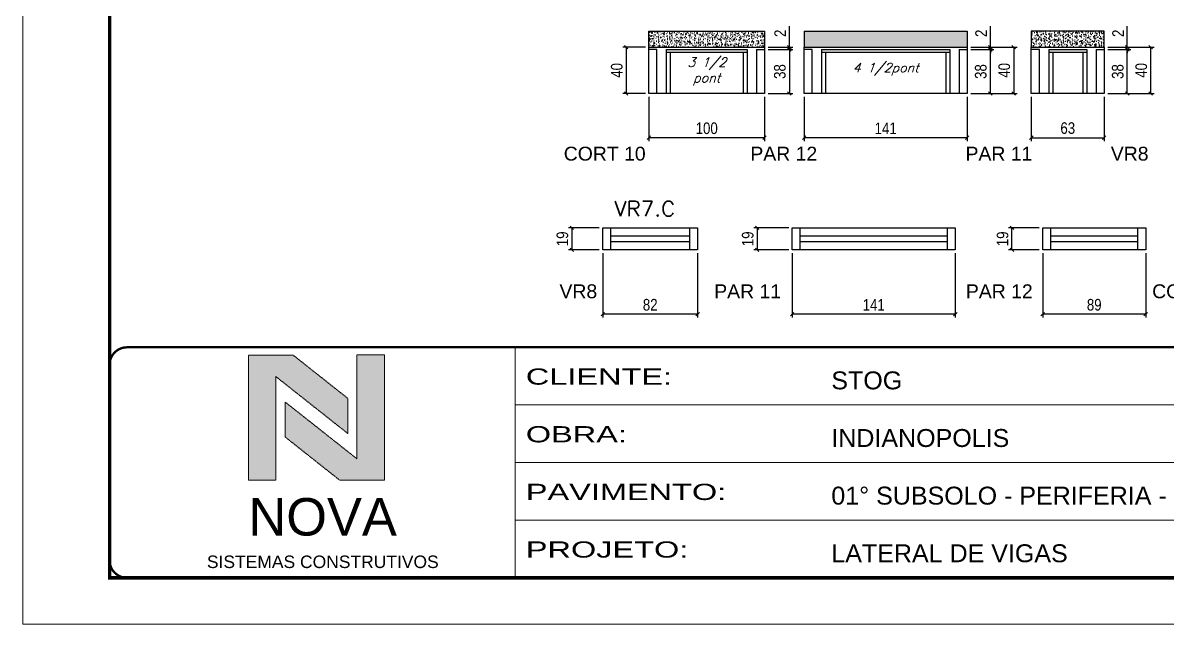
# Model space of a CAD drawing. Extents: x 0 to 6325, y 5574 to 19307.
# Drawn here: x 0 to 989, y 5574 to 6094 of the extents above; entities that cross this region are included whole.
import ezdxf

# ---------------------------------------------------------------- set-up
doc = ezdxf.new("R2010")
doc.units = 0
doc.linetypes.add('CONTINUO', pattern=[0])
doc.linetypes.add('DASHED', pattern=[0.75, 0.5, -0.25])
for name, color, linetype in [('1', 1, 'Continuous'), ('5', 5, 'Continuous'), ('COTA', 241, 'Continuous'), ('Painéis', 200, 'Continuous'), ('SARR_2.2x7', 40, 'Continuous'), ('SARR_3.5x7', 81, 'Continuous'), ('texto', 7, 'Continuous')]:
    doc.layers.add(name, color=color, linetype=linetype)
for name, color, linetype, lineweight in [('CARIMBO-LEGENDA', 75, 'Continuous', 15), ('Folhas', 255, 'Continuous', 9), ('SARRAFO DE PRESSAO', 251, 'DASHED', 9), ('Texto Seção', 7, 'Continuous', 15)]:
    doc.layers.add(name, color=color, linetype=linetype, lineweight=lineweight)
doc.styles.add('arial', font='arial.ttf')
doc.styles.add('COTA TECNICA', font='techl___.ttf', dxfattribs={"height": 10})
doc.styles.add('REGUA-120', font='ROMANS.shx', dxfattribs={"height": 15})
doc.styles.add('Romans', font='romans.shx')
doc.styles.get("Standard").update_dxf_attribs({"font": 'arial.ttf'})
doc.styles.add('Tecnologia', font='')
doc.styles.get('Tecnologia').set_extended_font_data('Forgotten Futurist')
doc.dimstyles.new('PAINEL', dxfattribs={"dimtxt": 10, "dimasz": 3, "dimexe": 3, "dimexo": 3, "dimgap": 3, "dimtad": 1, "dimdec": 1, "dimzin": 12, "dimdsep": 46, "dimtxsty": 'COTA TECNICA', "dimblk1": 'OBLIQUE', "dimblk2": 'OBLIQUE', "dimsah": 1, "dimcen": 0.9, "dimclrd": 4, "dimclre": 4, "dimclrt": 240, "dimadec": 1, "dimazin": 3, "dimtfac": 1, "dimtdec": 1, "dimtmove": 0, "dimatfit": 3, "dimfxl": 1, "dimtolj": 1, "dimtzin": 12, "dimarcsym": 0})
pattern_1 = [(50, (-3170, 2367.425), (5.46554, -0.4781726), [0.5715, -6.2865]), (355, (-3170, 2367.425), (-1.0573026, 5.7317054), [0.4572, -5.0292175]), (100.45144, (-3169.5445, 2367.385), (4.4082374, 5.2535326), [0.4857, -5.3427073]), (46.1842, (-3170, 2368.949), (8.132371, -1.26127), [0.85725, -9.42975]), (96.63556, (-3169.322, 2368.844), (7.122124, 7.422784), [0.728551, -8.014068]), (351.18415, (-3170, 2368.949), (7.122124, 7.422784), [0.685799, -7.543792]), (21, (-3169.238, 2368.568), (4.5484317, -3.067956), [0.5715, -6.2865]), (326, (-3169.238, 2368.568), (1.854061, 5.525639), [0.4572, -5.0292]), (71.45144, (-3168.859, 2368.3124), (6.4024926, 2.457683), [0.4857, -5.342698]), (37.5, (-3170, 2367.425), (0.0926581, 2.5366512), [0, -4.96824, 0, -5.1054, 0, -5.04825]), (7.5, (-3170, 2367.425), (2.0045899, 3.0054172), [0, -2.91084, 0, -4.85394, 0, -1.92405]), (327.5, (-3171.6993, 2367.425), (4.06771786, -0.1718623), [0, -1.905, 0, -5.9436, 0, -7.8867]), (317.5, (-3172.4613, 2367.425), (4.4438754, 0.7627947), [0, -2.4765, 0, -3.94716, 0, -5.6007])]

# ---------------------------------------------------------------- blocks, each defined once
blk = doc.blocks.new('A$C64660E27')
at = {"layer": 'COTA', "true_color": 0x1a1a1a}
h = blk.add_hatch(color=250, dxfattribs=at)
h.dxf.hatch_style = 1
h.paths.add_polyline_path([(185.4, -11.6), (142.4, -11.6), (142.4, -131.6), (168.8, -131.6), (168.8, -32.2), (237.7, -86.7), (237.7, -53)])
at = {"layer": 'COTA'}
h = blk.add_hatch(color=20, dxfattribs=at)
h.dxf.hatch_style = 1
h.paths.add_polyline_path([(273, -11.4), (246.6, -11.4), (246.6, -111.1), (177.7, -56.6), (177.7, -90.2), (230, -131.6), (273, -131.6)])
for p, q in [((142.4, -131.6), (142.4, -11.6)), ((142.4, -11.6), (185.4, -11.6)), ((185.4, -11.6), (237.7, -53)), ((273, -11.4), (246.6, -11.4)), ((246.6, -111.1), (246.6, -11.4)), ((273, -11.4), (273, -131.6)), ((168.8, -32.2), (237.7, -86.7)), ((168.8, -131.6), (168.8, -32.2)), ((237.7, -86.7), (237.7, -53)), ((246.6, -111.1), (177.7, -56.6)), ((177.7, -90.2), (177.7, -56.6)), ((230, -131.6), (177.7, -90.2)), ((142.4, -131.6), (168.8, -131.6)), ((273, -131.6), (230, -131.6))]:
    blk.add_line(p, q)
at = {"layer": 'CARIMBO-LEGENDA', "color": 7, "linetype": 'Continuous', "ltscale": 100, "style": 'arial'}
blk.add_text('NOVA', height=36, dxfattribs=at).set_placement((142.4, -184.8))
at = {"layer": 'CARIMBO-LEGENDA', "color": 7, "linetype": 'Continuous', "style": 'arial'}
blk.add_text('SISTEMAS CONSTRUTIVOS', height=12, dxfattribs=at).set_placement((102.5, -216))
blk = doc.blocks.new('9999999999')
at = {"color": 30, "linetype": 'CONTINUO'}
for p, q in [((98564.56, 34230.21), (98564.56, 34429.45)), ((98564.56, 34379.64), (99583.98, 34379.64)), ((98564.56, 34329.83), (99487.98, 34329.83)), ((98564.56, 34280.02), (99487.98, 34280.02))]:
    blk.add_line(p, q, dxfattribs=at)
at = {"color": 30, "linetype": 'CONTINUO', "const_width": 2}
blk.add_lwpolyline([(99583.98, 34230.21), (99583.98, 34414.45, 0.414214), (99568.98, 34429.45), (98228.98, 34429.45, 0.414214), (98213.98, 34414.45), (98213.98, 34245.21, 0.414214), (98228.98, 34230.21), (99583.98, 34230.21)], format="xyb", dxfattribs=at)
at = {"layer": 'Folhas'}
blk.add_lwpolyline([(98138.98, 34190.21), (99623.98, 34190.21), (99623.98, 35240.21), (98138.98, 35240.21)], close=True, dxfattribs=at)
at = {"layer": 'Folhas', "color": 30, "const_width": 3}
blk.add_lwpolyline([(98213.98, 34230.21), (99583.98, 34230.21), (99583.98, 35200.21), (98213.98, 35200.21)], close=True, dxfattribs=at)
at = {"xscale": 0.9, "yscale": 0.9, "zscale": 0.9}
blk.add_blockref('A$C64660E27', (98205.77, 34433.07), dxfattribs=at)
at = {"color": 7, "linetype": 'Continuous', "ltscale": 5, "style": 'arial'}
for s, height, p in [('STOG', 15.483, (98837.68, 34393.13)), ('INDIANOPOLIS', 15.4829, (98837.68, 34343.32)), ('01° SUBSOLO - PERIFERIA - TRECHO 1', 15.4829, (98837.68, 34293.51)), ('LATERAL DE VIGAS', 15.4829, (98837.68, 34243.7))]:
    blk.add_text(s, height=height, dxfattribs=at).set_placement(p)
at = {"layer": 'Folhas', "color": 7, "style": 'Tecnologia', "width": 1.5}
for s, p in [('CLIENTE:', (98573.65, 34397.17)), ('OBRA:', (98573.65, 34347.31)), ('PAVIMENTO:', (98573.65, 34297.5)), ('PROJETO:', (98573.65, 34247.69))]:
    blk.add_text(s, height=14, dxfattribs=at).set_placement(p)
blk = doc.blocks.new('_Oblique')
at = {"layer": '1', "color": 0, "lineweight": -2}
blk.add_line((-0.5, -0.5), (0.5, 0.5), dxfattribs=at)
blk = doc.blocks.new('*D4652')
at = {"layer": 'COTA', "color": 4, "lineweight": -2, "transparency": 16777216}
for p, q in [((541.01, 6029.83), (541.01, 5991.66)), ((641.01, 6029.83), (641.01, 5991.66)), ((641.01, 5994.66), (541.01, 5994.66))]:
    blk.add_line(p, q, dxfattribs=at)
at = {"layer": 'Defpoints', "color": 0, "transparency": 16777216}
for p in [(541.01, 6032.83), (641.01, 6032.83), (541.01, 5994.66)]:
    blk.add_point(p, dxfattribs=at)
at = {"layer": 'COTA', "color": 4, "lineweight": -2, "transparency": 16777216, "xscale": 3, "yscale": 3, "zscale": 3, "rotation": 180}
blk.add_blockref('_Oblique', (541.01, 5994.66), dxfattribs=at)
at = {"layer": 'COTA', "color": 4, "lineweight": -2, "transparency": 16777216, "xscale": 3, "yscale": 3, "zscale": 3}
blk.add_blockref('_Oblique', (641.01, 5994.66), dxfattribs=at)
at = {"layer": 'COTA', "color": 240, "transparency": 16777216, "insert": (591.01, 6002.76), "char_height": 10, "attachment_point": 5, "style": 'COTA TECNICA'}
blk.add_mtext('\\A1;100', dxfattribs=at)
blk = doc.blocks.new('*D3565')
at = {"layer": 'COTA', "color": 4, "lineweight": -2, "transparency": 16777216}
for p, q in [((538.01, 6072.83), (518.42, 6072.83)), ((521.42, 6072.83), (521.42, 6032.83)), ((538.01, 6032.83), (518.42, 6032.83))]:
    blk.add_line(p, q, dxfattribs=at)
at = {"layer": 'Defpoints', "color": 0, "transparency": 16777216}
for p in [(541.01, 6072.83), (521.42, 6032.83), (541.01, 6032.83)]:
    blk.add_point(p, dxfattribs=at)
at = {"layer": 'COTA', "color": 4, "lineweight": -2, "transparency": 16777216, "xscale": 3, "yscale": 3, "zscale": 3}
for p, rotation in [((521.42, 6072.83), 90), ((521.42, 6032.83), 270)]:
    blk.add_blockref('_Oblique', p, dxfattribs=dict(at, rotation=rotation))
at = {"layer": 'COTA', "color": 240, "transparency": 16777216, "insert": (513.31, 6052.83), "char_height": 10, "attachment_point": 5, "rotation": 90, "style": 'COTA TECNICA'}
blk.add_mtext('\\A1;40', dxfattribs=at)
blk = doc.blocks.new('*D4653')
at = {"layer": 'COTA', "color": 4, "lineweight": -2, "transparency": 16777216}
for p, q in [((662.47, 6072.83), (662.47, 6090.94)), ((644.01, 6072.83), (665.47, 6072.83)), ((662.47, 6070.83), (662.47, 6072.83)), ((644.01, 6070.83), (665.47, 6070.83)), ((662.47, 6070.83), (662.47, 6067.83))]:
    blk.add_line(p, q, dxfattribs=at)
at = {"layer": 'Defpoints', "color": 0, "transparency": 16777216}
for p in [(641.01, 6072.83), (662.47, 6072.83), (641.01, 6070.83)]:
    blk.add_point(p, dxfattribs=at)
at = {"layer": 'COTA', "color": 4, "lineweight": -2, "transparency": 16777216, "xscale": 3, "yscale": 3, "zscale": 3}
for p, rotation in [((662.47, 6072.83), 270), ((662.47, 6070.83), 90)]:
    blk.add_blockref('_Oblique', p, dxfattribs=dict(at, rotation=rotation))
at = {"layer": 'COTA', "color": 240, "transparency": 16777216, "insert": (654.47, 6084.89), "char_height": 10, "attachment_point": 5, "rotation": 90, "style": 'COTA TECNICA'}
blk.add_mtext('\\A1;2', dxfattribs=at)
blk = doc.blocks.new('*D3566')
at = {"layer": 'COTA', "color": 4, "lineweight": -2, "transparency": 16777216}
for p, q in [((644.01, 6070.83), (665.47, 6070.83)), ((662.47, 6070.83), (662.47, 6032.83)), ((644.01, 6032.83), (665.47, 6032.83))]:
    blk.add_line(p, q, dxfattribs=at)
at = {"layer": 'Defpoints', "color": 0, "transparency": 16777216}
for p in [(641.01, 6070.83), (641.01, 6032.83), (662.47, 6032.83)]:
    blk.add_point(p, dxfattribs=at)
at = {"layer": 'COTA', "color": 4, "lineweight": -2, "transparency": 16777216, "xscale": 3, "yscale": 3, "zscale": 3}
for p, rotation in [((662.47, 6070.83), 90), ((662.47, 6032.83), 270)]:
    blk.add_blockref('_Oblique', p, dxfattribs=dict(at, rotation=rotation))
at = {"layer": 'COTA', "color": 240, "transparency": 16777216, "insert": (654.23, 6051.83), "char_height": 10, "attachment_point": 5, "rotation": 90, "style": 'COTA TECNICA'}
blk.add_mtext('\\A1;38', dxfattribs=at)
blk = doc.blocks.new('*D4645')
at = {"layer": 'COTA', "color": 4, "lineweight": -2, "transparency": 16777216}
for p, q in [((819.17, 6070.83), (839.13, 6070.83)), ((836.13, 6032.83), (836.13, 6070.83)), ((819.17, 6032.83), (839.13, 6032.83))]:
    blk.add_line(p, q, dxfattribs=at)
at = {"layer": 'Defpoints', "color": 0, "transparency": 16777216}
for p in [(816.17, 6070.83), (836.13, 6070.83), (816.17, 6032.83)]:
    blk.add_point(p, dxfattribs=at)
at = {"layer": 'COTA', "color": 4, "lineweight": -2, "transparency": 16777216, "xscale": 3, "yscale": 3, "zscale": 3}
for p, rotation in [((836.13, 6070.83), 90), ((836.13, 6032.83), 270)]:
    blk.add_blockref('_Oblique', p, dxfattribs=dict(at, rotation=rotation))
at = {"layer": 'COTA', "color": 240, "transparency": 16777216, "insert": (827.89, 6051.83), "char_height": 10, "attachment_point": 5, "rotation": 90, "style": 'COTA TECNICA'}
blk.add_mtext('\\A1;38', dxfattribs=at)
blk = doc.blocks.new('*D4646')
at = {"layer": 'COTA', "color": 4, "lineweight": -2, "transparency": 16777216}
for p, q in [((836.13, 6072.83), (836.13, 6090.94)), ((819.17, 6072.83), (839.13, 6072.83)), ((836.13, 6070.83), (836.13, 6072.83)), ((819.17, 6070.83), (839.13, 6070.83)), ((836.13, 6070.83), (836.13, 6067.83))]:
    blk.add_line(p, q, dxfattribs=at)
at = {"layer": 'Defpoints', "color": 0, "transparency": 16777216}
for p in [(816.17, 6072.83), (836.13, 6072.83), (816.17, 6070.83)]:
    blk.add_point(p, dxfattribs=at)
at = {"layer": 'COTA', "color": 4, "lineweight": -2, "transparency": 16777216, "xscale": 3, "yscale": 3, "zscale": 3}
for p, rotation in [((836.13, 6072.83), 270), ((836.13, 6070.83), 90)]:
    blk.add_blockref('_Oblique', p, dxfattribs=dict(at, rotation=rotation))
at = {"layer": 'COTA', "color": 240, "transparency": 16777216, "insert": (828.13, 6084.89), "char_height": 10, "attachment_point": 5, "rotation": 90, "style": 'COTA TECNICA'}
blk.add_mtext('\\A1;2', dxfattribs=at)
blk = doc.blocks.new('*D4647')
at = {"layer": 'COTA', "color": 4, "lineweight": -2, "transparency": 16777216}
for p, q in [((819.17, 6072.83), (859.3, 6072.83)), ((856.3, 6072.83), (856.3, 6032.83)), ((819.17, 6032.83), (859.3, 6032.83))]:
    blk.add_line(p, q, dxfattribs=at)
at = {"layer": 'Defpoints', "color": 0, "transparency": 16777216}
for p in [(816.17, 6072.83), (816.17, 6032.83), (856.3, 6032.83)]:
    blk.add_point(p, dxfattribs=at)
at = {"layer": 'COTA', "color": 4, "lineweight": -2, "transparency": 16777216, "xscale": 3, "yscale": 3, "zscale": 3}
for p, rotation in [((856.3, 6072.83), 90), ((856.3, 6032.83), 270)]:
    blk.add_blockref('_Oblique', p, dxfattribs=dict(at, rotation=rotation))
at = {"layer": 'COTA', "color": 240, "transparency": 16777216, "insert": (848.2, 6052.83), "char_height": 10, "attachment_point": 5, "rotation": 90, "style": 'COTA TECNICA'}
blk.add_mtext('\\A1;40', dxfattribs=at)
blk = doc.blocks.new('*D4648')
at = {"layer": 'COTA', "color": 4, "lineweight": -2, "transparency": 16777216}
for p, q in [((675.17, 6029.83), (675.17, 5991.66)), ((816.17, 6029.83), (816.17, 5991.66)), ((816.17, 5994.66), (675.17, 5994.66))]:
    blk.add_line(p, q, dxfattribs=at)
at = {"layer": 'Defpoints', "color": 0, "transparency": 16777216}
for p in [(675.17, 6032.83), (816.17, 6032.83), (675.17, 5994.66)]:
    blk.add_point(p, dxfattribs=at)
at = {"layer": 'COTA', "color": 4, "lineweight": -2, "transparency": 16777216, "xscale": 3, "yscale": 3, "zscale": 3, "rotation": 180}
blk.add_blockref('_Oblique', (675.17, 5994.66), dxfattribs=at)
at = {"layer": 'COTA', "color": 4, "lineweight": -2, "transparency": 16777216, "xscale": 3, "yscale": 3, "zscale": 3}
blk.add_blockref('_Oblique', (816.17, 5994.66), dxfattribs=at)
at = {"layer": 'COTA', "color": 240, "transparency": 16777216, "insert": (745.67, 6002.73), "char_height": 10, "attachment_point": 5, "style": 'COTA TECNICA'}
blk.add_mtext('\\A1;141', dxfattribs=at)
blk = doc.blocks.new('*D4650')
at = {"layer": 'COTA', "color": 4, "lineweight": -2, "transparency": 16777216}
for p, q in [((871.55, 6029.83), (871.55, 5991.66)), ((934.55, 6029.83), (934.55, 5991.66)), ((871.55, 5994.66), (934.55, 5994.66))]:
    blk.add_line(p, q, dxfattribs=at)
at = {"layer": 'Defpoints', "color": 0, "transparency": 16777216}
for p in [(871.55, 6032.83), (934.55, 6032.83), (934.55, 5994.66)]:
    blk.add_point(p, dxfattribs=at)
at = {"layer": 'COTA', "color": 4, "lineweight": -2, "transparency": 16777216, "xscale": 3, "yscale": 3, "zscale": 3, "rotation": 180}
blk.add_blockref('_Oblique', (871.55, 5994.66), dxfattribs=at)
at = {"layer": 'COTA', "color": 4, "lineweight": -2, "transparency": 16777216, "xscale": 3, "yscale": 3, "zscale": 3}
blk.add_blockref('_Oblique', (934.55, 5994.66), dxfattribs=at)
at = {"layer": 'COTA', "color": 240, "transparency": 16777216, "insert": (903.05, 6002.88), "char_height": 10, "attachment_point": 5, "style": 'COTA TECNICA'}
blk.add_mtext('\\A1;63', dxfattribs=at)
blk = doc.blocks.new('*D3562')
at = {"layer": 'COTA', "color": 4, "lineweight": -2, "transparency": 16777216}
for p, q in [((937.55, 6070.83), (957.51, 6070.83)), ((954.51, 6032.83), (954.51, 6070.83)), ((937.55, 6032.83), (957.51, 6032.83))]:
    blk.add_line(p, q, dxfattribs=at)
at = {"layer": 'Defpoints', "color": 0, "transparency": 16777216}
for p in [(934.55, 6070.83), (954.51, 6070.83), (934.55, 6032.83)]:
    blk.add_point(p, dxfattribs=at)
at = {"layer": 'COTA', "color": 4, "lineweight": -2, "transparency": 16777216, "xscale": 3, "yscale": 3, "zscale": 3}
for p, rotation in [((954.51, 6070.83), 90), ((954.51, 6032.83), 270)]:
    blk.add_blockref('_Oblique', p, dxfattribs=dict(at, rotation=rotation))
at = {"layer": 'COTA', "color": 240, "transparency": 16777216, "insert": (946.27, 6051.83), "char_height": 10, "attachment_point": 5, "rotation": 90, "style": 'COTA TECNICA'}
blk.add_mtext('\\A1;38', dxfattribs=at)
blk = doc.blocks.new('*D3563')
at = {"layer": 'COTA', "color": 4, "lineweight": -2, "transparency": 16777216}
for p, q in [((954.51, 6072.83), (954.51, 6090.94)), ((937.55, 6072.83), (957.51, 6072.83)), ((954.51, 6070.83), (954.51, 6072.83)), ((937.55, 6070.83), (957.51, 6070.83)), ((954.51, 6070.83), (954.51, 6067.83))]:
    blk.add_line(p, q, dxfattribs=at)
at = {"layer": 'Defpoints', "color": 0, "transparency": 16777216}
for p in [(934.55, 6072.83), (954.51, 6072.83), (934.55, 6070.83)]:
    blk.add_point(p, dxfattribs=at)
at = {"layer": 'COTA', "color": 4, "lineweight": -2, "transparency": 16777216, "xscale": 3, "yscale": 3, "zscale": 3}
for p, rotation in [((954.51, 6072.83), 270), ((954.51, 6070.83), 90)]:
    blk.add_blockref('_Oblique', p, dxfattribs=dict(at, rotation=rotation))
at = {"layer": 'COTA', "color": 240, "transparency": 16777216, "insert": (946.51, 6084.89), "char_height": 10, "attachment_point": 5, "rotation": 90, "style": 'COTA TECNICA'}
blk.add_mtext('\\A1;2', dxfattribs=at)
blk = doc.blocks.new('*D3564')
at = {"layer": 'COTA', "color": 4, "lineweight": -2, "transparency": 16777216}
for p, q in [((937.55, 6072.83), (977.69, 6072.83)), ((974.69, 6072.83), (974.69, 6032.83)), ((937.55, 6032.83), (977.69, 6032.83))]:
    blk.add_line(p, q, dxfattribs=at)
at = {"layer": 'Defpoints', "color": 0, "transparency": 16777216}
for p in [(934.55, 6072.83), (934.55, 6032.83), (974.69, 6032.83)]:
    blk.add_point(p, dxfattribs=at)
at = {"layer": 'COTA', "color": 4, "lineweight": -2, "transparency": 16777216, "xscale": 3, "yscale": 3, "zscale": 3}
for p, rotation in [((974.69, 6072.83), 90), ((974.69, 6032.83), 270)]:
    blk.add_blockref('_Oblique', p, dxfattribs=dict(at, rotation=rotation))
at = {"layer": 'COTA', "color": 240, "transparency": 16777216, "insert": (966.58, 6052.83), "char_height": 10, "attachment_point": 5, "rotation": 90, "style": 'COTA TECNICA'}
blk.add_mtext('\\A1;40', dxfattribs=at)
blk = doc.blocks.new('*D3788')
at = {"layer": 'COTA', "color": 4, "lineweight": -2, "transparency": 16777216}
for p, q in [((501.17, 5894.73), (501.17, 5839.11)), ((583.17, 5894.73), (583.17, 5839.11)), ((583.17, 5842.11), (501.17, 5842.11))]:
    blk.add_line(p, q, dxfattribs=at)
at = {"layer": 'Defpoints', "color": 0, "transparency": 16777216}
for p in [(501.17, 5897.73), (583.17, 5897.73), (501.17, 5842.11)]:
    blk.add_point(p, dxfattribs=at)
at = {"layer": 'COTA', "color": 4, "lineweight": -2, "transparency": 16777216, "xscale": 3, "yscale": 3, "zscale": 3, "rotation": 180}
blk.add_blockref('_Oblique', (501.17, 5842.11), dxfattribs=at)
at = {"layer": 'COTA', "color": 4, "lineweight": -2, "transparency": 16777216, "xscale": 3, "yscale": 3, "zscale": 3}
blk.add_blockref('_Oblique', (583.17, 5842.11), dxfattribs=at)
at = {"layer": 'COTA', "color": 240, "transparency": 16777216, "insert": (542.17, 5850.2), "char_height": 10, "attachment_point": 5, "style": 'COTA TECNICA'}
blk.add_mtext('\\A1;82', dxfattribs=at)
blk = doc.blocks.new('*D4948')
at = {"layer": 'COTA', "color": 4, "lineweight": -2, "transparency": 16777216}
for p, q in [((498.17, 5916.73), (471.42, 5916.73)), ((474.42, 5916.73), (474.42, 5897.73)), ((498.17, 5897.73), (471.42, 5897.73))]:
    blk.add_line(p, q, dxfattribs=at)
at = {"layer": 'Defpoints', "color": 0, "transparency": 16777216}
for p in [(501.17, 5916.73), (474.42, 5897.73), (501.17, 5897.73)]:
    blk.add_point(p, dxfattribs=at)
at = {"layer": 'COTA', "color": 4, "lineweight": -2, "transparency": 16777216, "xscale": 3, "yscale": 3, "zscale": 3}
for p, rotation in [((474.42, 5916.73), 90), ((474.42, 5897.73), 270)]:
    blk.add_blockref('_Oblique', p, dxfattribs=dict(at, rotation=rotation))
at = {"layer": 'COTA', "color": 240, "transparency": 16777216, "insert": (466.33, 5907.23), "char_height": 10, "attachment_point": 5, "rotation": 90, "style": 'COTA TECNICA'}
blk.add_mtext('\\A1;19', dxfattribs=at)
blk = doc.blocks.new('*D3972')
at = {"layer": 'COTA', "color": 4, "lineweight": -2, "transparency": 16777216}
for p, q in [((664.85, 5894.73), (664.85, 5839.11)), ((805.85, 5894.73), (805.85, 5839.11)), ((805.85, 5842.11), (664.85, 5842.11))]:
    blk.add_line(p, q, dxfattribs=at)
at = {"layer": 'Defpoints', "color": 0, "transparency": 16777216}
for p in [(664.85, 5897.73), (805.85, 5897.73), (664.85, 5842.11)]:
    blk.add_point(p, dxfattribs=at)
at = {"layer": 'COTA', "color": 4, "lineweight": -2, "transparency": 16777216, "xscale": 3, "yscale": 3, "zscale": 3, "rotation": 180}
blk.add_blockref('_Oblique', (664.85, 5842.11), dxfattribs=at)
at = {"layer": 'COTA', "color": 4, "lineweight": -2, "transparency": 16777216, "xscale": 3, "yscale": 3, "zscale": 3}
blk.add_blockref('_Oblique', (805.85, 5842.11), dxfattribs=at)
at = {"layer": 'COTA', "color": 240, "transparency": 16777216, "insert": (735.35, 5850.18), "char_height": 10, "attachment_point": 5, "style": 'COTA TECNICA'}
blk.add_mtext('\\A1;141', dxfattribs=at)
blk = doc.blocks.new('*D3789')
at = {"layer": 'COTA', "color": 4, "lineweight": -2, "transparency": 16777216}
for p, q in [((881.41, 5894.73), (881.41, 5839.11)), ((970.41, 5894.73), (970.41, 5839.11)), ((970.41, 5842.11), (881.41, 5842.11))]:
    blk.add_line(p, q, dxfattribs=at)
at = {"layer": 'Defpoints', "color": 0, "transparency": 16777216}
for p in [(881.41, 5897.73), (970.41, 5897.73), (881.41, 5842.11)]:
    blk.add_point(p, dxfattribs=at)
at = {"layer": 'COTA', "color": 4, "lineweight": -2, "transparency": 16777216, "xscale": 3, "yscale": 3, "zscale": 3, "rotation": 180}
blk.add_blockref('_Oblique', (881.41, 5842.11), dxfattribs=at)
at = {"layer": 'COTA', "color": 4, "lineweight": -2, "transparency": 16777216, "xscale": 3, "yscale": 3, "zscale": 3}
blk.add_blockref('_Oblique', (970.41, 5842.11), dxfattribs=at)
at = {"layer": 'COTA', "color": 240, "transparency": 16777216, "insert": (925.91, 5850.21), "char_height": 10, "attachment_point": 5, "style": 'COTA TECNICA'}
blk.add_mtext('\\A1;89', dxfattribs=at)
blk = doc.blocks.new('*D4949')
at = {"layer": 'COTA', "color": 4, "lineweight": -2, "transparency": 16777216}
for p, q in [((661.85, 5916.73), (631.59, 5916.73)), ((634.59, 5916.73), (634.59, 5897.73)), ((661.85, 5897.73), (631.59, 5897.73))]:
    blk.add_line(p, q, dxfattribs=at)
at = {"layer": 'Defpoints', "color": 0, "transparency": 16777216}
for p in [(664.85, 5916.73), (634.59, 5897.73), (664.85, 5897.73)]:
    blk.add_point(p, dxfattribs=at)
at = {"layer": 'COTA', "color": 4, "lineweight": -2, "transparency": 16777216, "xscale": 3, "yscale": 3, "zscale": 3}
for p, rotation in [((634.59, 5916.73), 90), ((634.59, 5897.73), 270)]:
    blk.add_blockref('_Oblique', p, dxfattribs=dict(at, rotation=rotation))
at = {"layer": 'COTA', "color": 240, "transparency": 16777216, "insert": (626.5, 5907.23), "char_height": 10, "attachment_point": 5, "rotation": 90, "style": 'COTA TECNICA'}
blk.add_mtext('\\A1;19', dxfattribs=at)
blk = doc.blocks.new('*D4950')
at = {"layer": 'COTA', "color": 4, "lineweight": -2, "transparency": 16777216}
for p, q in [((878.41, 5916.73), (851.82, 5916.73)), ((854.82, 5897.73), (854.82, 5916.73)), ((878.41, 5897.73), (851.82, 5897.73))]:
    blk.add_line(p, q, dxfattribs=at)
at = {"layer": 'Defpoints', "color": 0, "transparency": 16777216}
for p in [(854.82, 5916.73), (881.41, 5916.73), (881.41, 5897.73)]:
    blk.add_point(p, dxfattribs=at)
at = {"layer": 'COTA', "color": 4, "lineweight": -2, "transparency": 16777216, "xscale": 3, "yscale": 3, "zscale": 3}
for p, rotation in [((854.82, 5916.73), 90), ((854.82, 5897.73), 270)]:
    blk.add_blockref('_Oblique', p, dxfattribs=dict(at, rotation=rotation))
at = {"layer": 'COTA', "color": 240, "transparency": 16777216, "insert": (846.73, 5907.23), "char_height": 10, "attachment_point": 5, "rotation": 90, "style": 'COTA TECNICA'}
blk.add_mtext('\\A1;19', dxfattribs=at)

msp = doc.modelspace()

# ---------------------------------------------------------------- hatches: boundary and pattern name
at = {"layer": 'COTA'}
h = msp.add_hatch(dxfattribs=at)
h.set_pattern_fill('AR-CONC', color=256, scale=0.03)
h.set_pattern_definition(pattern_1)
h.paths.add_polyline_path([(641.01, 6086.83), (541.01, 6086.83), (541.01, 6072.83), (641.01, 6072.83)])
h = msp.add_hatch(dxfattribs=at)
h.set_pattern_fill('AR-CONC', color=256, scale=0.03)
h.set_pattern_definition([(50, (-2994.848, 2367.425), (5.46554, -0.4781726), [0.5715, -6.2865]), (355, (-2994.848, 2367.425), (-1.0573026, 5.7317054), [0.4572, -5.0292175]), (100.45144, (-2994.3925, 2367.385), (4.4082374, 5.2535326), [0.4857, -5.3427073]), (46.1842, (-2994.848, 2368.949), (8.132371, -1.26127), [0.85725, -9.42975]), (96.63556, (-2994.17, 2368.844), (7.122124, 7.422784), [0.728551, -8.014068]), (351.18415, (-2994.848, 2368.949), (7.122124, 7.422784), [0.685799, -7.543792]), (21, (-2994.086, 2368.568), (4.5484317, -3.067956), [0.5715, -6.2865]), (326, (-2994.086, 2368.568), (1.854061, 5.525639), [0.4572, -5.0292]), (71.45144, (-2993.707, 2368.3124), (6.4024926, 2.457683), [0.4857, -5.342698]), (37.5, (-2994.848, 2367.425), (0.0926581, 2.5366512), [0, -4.96824, 0, -5.1054, 0, -5.04825]), (7.5, (-2994.848, 2367.425), (2.0045899, 3.0054172), [0, -2.91084, 0, -4.85394, 0, -1.92405]), (327.5, (-2996.5472, 2367.425), (4.06771786, -0.1718623), [0, -1.905, 0, -5.9436, 0, -7.8867]), (317.5, (-2997.3092, 2367.425), (4.4438754, 0.7627947), [0, -2.4765, 0, -3.94716, 0, -5.6007])])
h.paths.add_polyline_path([(816.17, 6086.83), (675.17, 6086.83), (675.17, 6072.83), (816.17, 6072.83)])
h = msp.add_hatch(dxfattribs=at)
h.set_pattern_fill('AR-CONC', color=256, scale=0.03)
h.set_pattern_definition(pattern_1)
h.paths.add_polyline_path([(934.55, 6086.83), (871.55, 6086.83), (871.55, 6072.83), (934.55, 6072.83)])

# ---------------------------------------------------------------- linework, layer by layer
for p, q in [((541.01, 6072.83), (541.01, 6086.83)), ((541.01, 6086.83), (641.01, 6086.83)), ((641.01, 6086.83), (641.01, 6072.83)), ((675.17, 6086.83), (816.17, 6086.83)), ((675.17, 6086.83), (675.17, 6072.83)), ((816.17, 6086.83), (816.17, 6072.83)), ((934.55, 6086.83), (871.55, 6086.83)), ((871.55, 6086.83), (871.55, 6072.83)), ((934.55, 6072.83), (934.55, 6086.83)), ((548.01, 6070.83), (541.01, 6070.83)), ((556.01, 6070.83), (626.01, 6070.83)), ((634.01, 6070.83), (641.01, 6070.83)), ((682.17, 6070.83), (675.17, 6070.83)), ((690.17, 6070.83), (801.17, 6070.83)), ((809.17, 6070.83), (816.17, 6070.83)), ((878.55, 6070.83), (871.55, 6070.83)), ((886.55, 6070.83), (919.55, 6070.83)), ((927.55, 6070.83), (934.55, 6070.83))]:
    msp.add_line(p, q, dxfattribs=at)
at = {"layer": 'Painéis', "linetype": 'ByBlock'}
for p, q in [((541.01, 6072.83), (641.01, 6072.83)), ((541.01, 6032.83), (541.01, 6072.83)), ((641.01, 6072.83), (641.01, 6032.83)), ((675.17, 6072.83), (816.17, 6072.83)), ((675.17, 6032.83), (675.17, 6072.83)), ((816.17, 6072.83), (816.17, 6032.83)), ((871.55, 6072.83), (934.55, 6072.83)), ((871.55, 6032.83), (871.55, 6072.83)), ((934.55, 6072.83), (934.55, 6032.83)), ((641.01, 6032.83), (541.01, 6032.83)), ((816.17, 6032.83), (675.17, 6032.83)), ((934.55, 6032.83), (871.55, 6032.83)), ((501.17, 5916.73), (583.17, 5916.73)), ((501.17, 5897.73), (501.17, 5916.73)), ((583.17, 5916.73), (583.17, 5897.73)), ((664.85, 5916.73), (805.85, 5916.73)), ((664.85, 5897.73), (664.85, 5916.73)), ((805.85, 5916.73), (805.85, 5897.73)), ((881.41, 5916.73), (970.41, 5916.73)), ((881.41, 5897.73), (881.41, 5916.73)), ((970.41, 5916.73), (970.41, 5897.73)), ((583.17, 5897.73), (501.17, 5897.73)), ((805.85, 5897.73), (664.85, 5897.73)), ((970.41, 5897.73), (881.41, 5897.73))]:
    msp.add_line(p, q, dxfattribs=at)
at = {"layer": 'SARR_2.2x7', "linetype": 'Continuous'}
for p, q in [((548.01, 6032.83), (548.01, 6070.83)), ((556.01, 6068.63), (626.01, 6068.63)), ((634.01, 6070.83), (634.01, 6032.83)), ((682.17, 6032.83), (682.17, 6070.83)), ((690.17, 6068.63), (801.17, 6068.63)), ((809.17, 6070.83), (809.17, 6032.83)), ((878.55, 6032.83), (878.55, 6070.83)), ((886.55, 6068.63), (919.55, 6068.63)), ((927.55, 6070.83), (927.55, 6032.83)), ((508.17, 5897.73), (508.17, 5916.73)), ((576.17, 5916.73), (576.17, 5897.73)), ((671.85, 5897.73), (671.85, 5916.73)), ((798.85, 5916.73), (798.85, 5897.73)), ((888.41, 5897.73), (888.41, 5916.73)), ((963.41, 5916.73), (963.41, 5897.73)), ((508.17, 5909.73), (576.17, 5909.73)), ((576.17, 5904.73), (508.17, 5904.73)), ((671.85, 5909.73), (798.85, 5909.73)), ((798.85, 5904.73), (671.85, 5904.73)), ((888.41, 5909.73), (963.41, 5909.73)), ((963.41, 5904.73), (888.41, 5904.73))]:
    msp.add_line(p, q, dxfattribs=at)
at = {"layer": 'SARR_3.5x7'}
for p, q in [((556.01, 6070.83), (556.01, 6032.83)), ((559.51, 6068.63), (559.51, 6032.83)), ((622.51, 6068.63), (622.51, 6032.83)), ((626.01, 6070.83), (626.01, 6032.83)), ((690.17, 6070.83), (690.17, 6032.83)), ((693.67, 6068.63), (693.67, 6032.83)), ((797.67, 6068.63), (797.67, 6032.83)), ((801.17, 6070.83), (801.17, 6032.83)), ((886.55, 6070.83), (886.55, 6032.83)), ((890.05, 6068.63), (890.05, 6032.83)), ((916.05, 6068.63), (916.05, 6032.83)), ((919.55, 6070.83), (919.55, 6032.83))]:
    msp.add_line(p, q, dxfattribs=at)

# ---------------------------------------------------------------- block references
at = {"layer": 'SARRAFO DE PRESSAO', "color": 6, "linetype": 'ByBlock'}
msp.add_blockref('9999999999', (-98138.98, -28615.96), dxfattribs=at)

# ---------------------------------------------------------------- texts
at = {"layer": '5', "linetype": 'Continuous'}
for s, p in [('CORT 10', (467.44, 5974.86)), ('PAR 12', (628.74, 5974.86)), ('PAR 11', (814.68, 5974.86)), ('VR8', (940.26, 5974.86)), ('VR8', (463.76, 5855.91)), ('PAR 11', (597.51, 5855.91)), ('PAR 12', (814.99, 5855.91)), ('CORT 10', (975.99, 5855.91))]:
    msp.add_text(s, height=12, rotation=359.99996, dxfattribs=at).set_placement(p)
at = {"layer": 'texto', "color": 2, "char_height": 8, "attachment_point": 5, "style": 'Romans'}
for s, insert in [('{\\Q19;\\C256;3 1/2\\Ppont}', (591.01, 6051.83)), ('{\\Q19;\\C256;4 1/2pont}', (745.67, 6053.83))]:
    msp.add_mtext(s, dxfattribs=dict(at, insert=insert))
at = {"layer": 'Texto Seção', "style": 'REGUA-120', "width": 1.05}
msp.add_text('VR7.C', height=13, dxfattribs=at).set_placement((511.17, 5926.73))

# ---------------------------------------------------------------- dimensions: what is measured, and where the dimension line sits
at = {"layer": 'COTA'}
for base, p1, p2, picture, middle in [((662.47, 6072.83), (641.01, 6070.83), (641.01, 6072.83), '*D4653', (654.47, 6084.89)), ((521.42, 6032.83), (541.01, 6072.83), (541.01, 6032.83), '*D3565', (513.31, 6052.83)), ((662.47, 6032.83), (641.01, 6070.83), (641.01, 6032.83), '*D3566', (654.23, 6051.83)), ((856.3, 6032.83), (816.17, 6072.83), (816.17, 6032.83), '*D4647', (848.2, 6052.83)), ((836.13, 6070.83), (816.17, 6032.83), (816.17, 6070.83), '*D4645', (827.89, 6051.83)), ((974.69, 6032.83), (934.55, 6072.83), (934.55, 6032.83), '*D3564', (966.58, 6052.83)), ((954.51, 6070.83), (934.55, 6032.83), (934.55, 6070.83), '*D3562', (946.27, 6051.83)), ((474.42, 5897.73), (501.17, 5916.73), (501.17, 5897.73), '*D4948', (466.33, 5907.23)), ((634.59, 5897.73), (664.85, 5916.73), (664.85, 5897.73), '*D4949', (626.5, 5907.23)), ((854.82, 5916.73), (881.41, 5897.73), (881.41, 5916.73), '*D4950', (846.73, 5907.23))]:
    dim = msp.add_linear_dim(base=base, p1=p1, p2=p2, angle=90, dimstyle='PAINEL', dxfattribs=at)
    dim.commit()
    dim.dimension.update_dxf_attribs({"geometry": picture, "text_midpoint": middle})
for base, p1, p2, picture, middle in [((836.13, 6072.83), (816.17, 6070.83), (816.17, 6072.83), '*D4646', (836.13, 6084.89)), ((954.51, 6072.83), (934.55, 6070.83), (934.55, 6072.83), '*D3563', (954.51, 6084.89))]:
    dim = msp.add_linear_dim(base=base, p1=p1, p2=p2, angle=90, dimstyle='PAINEL', dxfattribs=at)
    dim.commit()
    dim.dimension.update_dxf_attribs({"geometry": picture, "text_midpoint": middle, "dimtype": 160})
for base, p1, p2, picture, middle in [((541.01, 5994.66), (641.01, 6032.83), (541.01, 6032.83), '*D4652', (591.01, 6002.76)), ((675.17, 5994.66), (816.17, 6032.83), (675.17, 6032.83), '*D4648', (745.67, 6002.73)), ((934.55, 5994.66), (871.55, 6032.83), (934.55, 6032.83), '*D4650', (903.05, 6002.88)), ((501.17, 5842.11), (583.17, 5897.73), (501.17, 5897.73), '*D3788', (542.17, 5850.2)), ((664.85, 5842.11), (805.85, 5897.73), (664.85, 5897.73), '*D3972', (735.35, 5850.18)), ((881.41, 5842.11), (970.41, 5897.73), (881.41, 5897.73), '*D3789', (925.91, 5850.21))]:
    dim = msp.add_linear_dim(base=base, p1=p1, p2=p2, dimstyle='PAINEL', dxfattribs=at)
    dim.commit()
    dim.dimension.update_dxf_attribs({"geometry": picture, "text_midpoint": middle})

doc.saveas('drawing.dxf')
